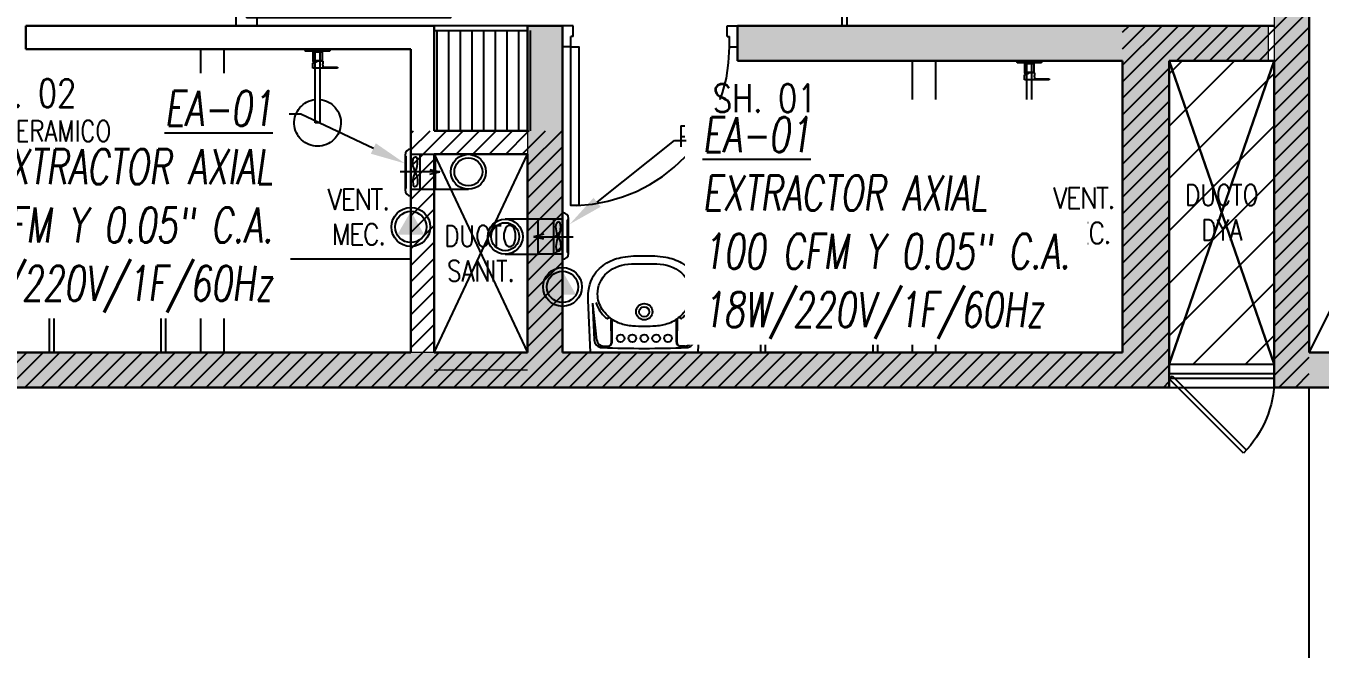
# Model space of a CAD drawing. Header units: millimetres. Extents: x 98 to 155, y -181 to 127.
# Drawn here: x 119.19 to 124.73, y -74.56 to -71.89 of the extents above; entities that cross this region are included whole.
import ezdxf
from ezdxf import colors
from ezdxf.entities.mleader import LeaderData, LeaderLine
from ezdxf.enums import TextEntityAlignment as Align
from ezdxf.math import Vec2, Vec3

# ---------------------------------------------------------------- set-up
doc = ezdxf.new("R2010")
doc.units = ezdxf.units.MM
doc.header["$LTSCALE"] = 15
for name, pattern in [('HIDDEN', [0.375, 0.25, -0.125]), ('HIDDEN2', [0.1875, 0.125, -0.0625]), ('X-REF_DP_Arquitectura$0$HIDDEN', [0.375, 0.25, -0.125])]:
    doc.linetypes.add(name, pattern=pattern)
doc.layers.get('0').update_dxf_attribs({"color": 250})
for name, color, linetype in [('A-LINEAS', 250, 'Continuous'), ('A-MOBILIARIO', 250, 'Continuous'), ('A-MURO BAJO', 250, 'Continuous'), ('A-PROYECCIONES INT.', 250, 'HIDDEN2'), ('A-SANITARIOS', 250, 'Continuous'), ('A-TEXTO-ACABADO PISO', 250, 'Continuous'), ('A_50_TextoAmbiente', 252, 'Continuous'), ('A_50_TextoIndicaciones', 250, 'Continuous'), ('A_50_Vigas', 250, 'X-REF_DP_Arquitectura$0$HIDDEN'), ('A_60_HatchEstructuras', 250, 'Continuous'), ('AREA MODIF', 250, 'Continuous'), ('DLP_MOBILIARIO FIJO', 250, 'Continuous'), ('L-06_EQ-FIN-CONT', 141, 'Continuous'), ('L3 Equipos y Ductos', 160, 'Continuous'), ('L4 Linea mediana', 191, 'Continuous'), ('L6 Linea fina', 141, 'Continuous'), ('MURO CF 60', 250, 'Continuous')]:
    doc.layers.add(name, color=color, linetype=linetype)
doc.layers.add('A-MUROS', color=252, linetype='Continuous', lineweight=30)
doc.layers.add('A_20_Estructuras', color=250, linetype='Continuous', lineweight=18)
doc.styles.add('JNV ING', font='romans.shx', dxfattribs={"width": 0.7, "oblique": 8, "height": 0.15})
doc.styles.add('ROMANS', font='romans.shx', dxfattribs={"width": 0.8})
pattern_1 = [(45, (128.667074, -24.63999), (-0.03535534, 0.03535534), [])]

# ---------------------------------------------------------------- blocks, each defined once
blk = doc.blocks.new('FUTURE 150')
at = {"layer": 'L3 Equipos y Ductos'}
for p, q in [((-0.104, -0.026), (-0.104, 0.174)), ((-0.1294, 0.1486), (-0.1294, -0.0006)), ((-0.104, 0.152), (0, 0.152)), ((0, 0.152), (0, 0.002)), ((-0.104, 0.002), (0, 0.002))]:
    blk.add_line(p, q, dxfattribs=at)
for centre, start, end in [((-0.104, 0.1486), 90, 180), ((-0.104, -0.0006), 180, 270)]:
    blk.add_arc(centre, 0.0254, start, end, dxfattribs=at)
at = {"layer": 'L4 Linea mediana'}
for p, q in [((-0.1294, 0.1448), (-0.1239, 0.1448)), ((-0.1239, 0.0052), (-0.1239, 0.1448)), ((-0.066, 0.152), (-0.066, 0.002)), ((-0.1294, 0.0052), (-0.1239, 0.0052))]:
    blk.add_line(p, q, dxfattribs=at)
at = {"layer": 'L6 Linea fina'}
for p, q in [((0.0199, 0.077), (-0.1499, 0.077)), ((-0.0231, 0.0872), (0.0199, 0.077)), ((-0.0231, 0.0668), (0.0199, 0.077))]:
    blk.add_line(p, q, dxfattribs=at)
for points in [[(-0.0857, 0.077), (-0.0921, 0.0934), (-0.0951, 0.1284), (-0.0911, 0.1379), (-0.0857, 0.1402)], [(-0.0857, 0.077), (-0.0794, 0.0934), (-0.0764, 0.1284), (-0.0804, 0.1379), (-0.0857, 0.1402)], [(-0.0857, 0.077), (-0.0921, 0.0606), (-0.0951, 0.0256), (-0.0911, 0.0161), (-0.0857, 0.0138)], [(-0.0857, 0.077), (-0.0794, 0.0606), (-0.0764, 0.0256), (-0.0804, 0.0161), (-0.0857, 0.0138)]]:
    blk.add_spline(points, degree=3, dxfattribs=at)
blk = doc.blocks.new('Trampa de humo')
at = {"layer": 'L3 Equipos y Ductos'}
blk.add_lwpolyline([(0.155, 0.15), (0.013, 0.15), (0.013, 0), (0.155, 0)], dxfattribs=at)
for radius in [0.075, 0.06]:
    blk.add_circle((0.155, 0.075), radius, dxfattribs=at)
blk = doc.blocks.new('FUTURE150 con trampa')
blk.add_blockref('Trampa de humo', (0.0927, 0.0279))
at = {"layer": 'L-06_EQ-FIN-CONT'}
blk.add_blockref('FUTURE 150', (0.1057, 0.0259), dxfattribs=at)
blk = doc.blocks.new('PTO ELECT')
at = {"layer": 'L4 Linea mediana', "ltscale": 1.5}
blk.add_circle((-0.6859, 0.0891), 0.0833, dxfattribs=at)
at = {"layer": 'L6 Linea fina', "ltscale": 1.5}
blk.add_circle((-0.6859, 0.0891), 0.0671, dxfattribs=at)
blk.add_solid([(-0.6278, 0.0555), (-0.744, 0.0555), (-0.6278, 0.0555), (-0.6859, 0.1562)], dxfattribs=at)
blk = doc.blocks.new('EF-P13')
at = {"layer": 'A_60_HatchEstructuras'}
h = blk.add_hatch(color=256, dxfattribs=at)
h.dxf.hatch_style = 1
h.paths.add_polyline_path([(24.55, -7.525), (22.7, -7.525), (22.7, -7.675), (24.55, -7.675)])
h.paths.add_polyline_path([(21.7, -2.775), (23.55, -2.775), (23.55, -2.625), (21.7, -2.625), (21.7, -0.475), (20.85, -0.475), (20.85, -0.625), (21.55, -0.625), (21.55, -6.325), (23.55, -6.325), (23.55, -6.175), (21.7, -6.175)])
h.paths.add_polyline_path([(25.5, -2.625), (25.35, -2.625), (25.35, -6.325), (25.5, -6.325)])
h = blk.add_hatch(color=256, dxfattribs=at)
h.dxf.hatch_style = 1
h.paths.add_polyline_path([(21.525, -4.775), (19.25, -4.775), (19.25, -4.925), (20.9, -4.925), (20.9, -6.175), (18.5, -6.175), (18.5, -4.775), (18.35, -4.775), (18.35, -6.175), (15.45, -6.175), (15.45, -4.775), (15.25, -4.775), (15.25, -6.175), (11.7, -6.175), (11.7, -6.325), (21.1, -6.325), (21.1, -4.925), (21.525, -4.925)])
h.paths.add_polyline_path([(21.7, -7.525), (11.7, -7.525), (11.7, -7.675), (15.25, -7.675), (15.25, -9.075), (15.45, -9.075), (15.45, -7.675), (18.8, -7.675), (18.8, -9.075), (18.95, -9.075), (18.95, -7.675), (21.5, -7.675), (21.5, -8.925), (19.7, -8.925), (19.7, -9.075), (21.7, -9.075)])
for points in [[(21.7, -6.175), (23.4, -2.775)], [(21.525, -4.925), (21.55, -4.925), (21.1, -6.225)]]:
    blk.add_lwpolyline(points)
at = {"elevation": 0}
blk.add_lwpolyline([(21.55, -6.225), (21.1, -4.925)], dxfattribs=at)
at = {"layer": 'A_20_Estructuras'}
for points in [[(21.7, -2.775), (23.55, -2.775), (23.55, -2.625), (21.7, -2.625), (21.7, -0.475), (20.85, -0.475), (20.85, -0.625), (21.55, -0.625), (21.55, -6.325), (23.55, -6.325), (23.55, -6.175), (21.7, -6.175)], [(21.525, -4.775), (19.25, -4.775), (19.25, -4.925), (20.9, -4.925), (20.9, -6.175), (18.5, -6.175), (18.5, -4.775), (18.35, -4.775), (18.35, -6.175), (15.45, -6.175), (15.45, -4.775), (15.25, -4.775), (15.25, -6.175), (11.7, -6.175), (11.7, -6.325), (21.1, -6.325), (21.1, -4.925), (21.525, -4.925)]]:
    blk.add_lwpolyline(points, close=True, dxfattribs=at)
at = {"layer": 'A_20_Estructuras', "linetype": 'HIDDEN', "ltscale": 0.5, "elevation": 0}
blk.add_lwpolyline([(18.35, -6.25), (17.95, -6.25)], dxfattribs=at)
at = {"layer": 'A_50_Vigas'}
blk.add_line((21.1, -6.225, 0), (21.55, -6.225, 0), dxfattribs=at)
at = {"layer": 'A_50_Vigas', "elevation": 0}
blk.add_lwpolyline([(17.95, -6.175), (17.95, -5.325), (18.35, -5.325)], dxfattribs=at)
at = {"layer": 'A_50_Vigas'}
blk.add_lwpolyline([(21.7, -7.525), (21.7, -6.325)], dxfattribs=at)
blk = doc.blocks.new('TEXTO DUCTOS PT')
at = {"layer": 'A_50_TextoIndicaciones', "char_height": 0.09, "width": 0.4157, "attachment_point": 5, "style": 'ROMANS'}
for s, insert in [('\\pxsm1,t16;DUCTO DYA', (21.325, -5.575, 0)), ('\\pxsm1,t16;DUCTO SANIT.', (18.15, -5.75, 0))]:
    blk.add_mtext(s, dxfattribs=dict(at, insert=insert))
blk = doc.blocks.new('*U145')
for p, q in [((0.01, 0.855), (0.01, 0.9)), ((0.1, 0.865), (0.1, 0.9)), ((0.055, 0.855), (0.01, 0.855)), ((0.1, 0.865), (0.055, 0.865)), ((0.055, 0.855), (0.055, 0.865)), ((0.055, 0.045), (0.01, 0.045)), ((0.01, 0.045), (0.01, 0)), ((0.055, 0.045), (0.055, 0.035)), ((0.1, 0.035), (0.055, 0.035)), ((0.1, 0.035), (0.1, 0))]:
    blk.add_line(p, q)
blk.add_lwpolyline([(0.93, 0.07), (0.93, 0.035), (0.1, 0.035), (0.1, 0.07)], close=True)
at = {"linetype": 'HIDDEN2'}
blk.add_arc((0.0995, 0.0339), 0.8311, 2.2301, 89.9672, dxfattribs=at)
blk = doc.blocks.new('ducha marsano')
at = {"linetype": 'HIDDEN2', "ltscale": 0.5, "extrusion": (-4.9425e-10, -7.91123e-10, -1)}
for p, q in [((-0.01, 0), (0.01, 0)), ((0.01, 0), (0.01, -0.3155)), ((-0.01, -0.3155), (-0.01, 0)), ((0.0225, -0.0515), (-0.0001, -0.0515)), ((0.0225, -0.0515), (0.0225, -0.0627)), ((-0.0205, -0.08), (-0.0205, -0.0601)), ((0.021, -0.0815), (-0.019, -0.0815)), ((-0.0155, -0.058), (-0.0157, -0.058)), ((0.025, -0.0815), (0.021, -0.0815)), ((0.0225, -0.0682), (0.0225, -0.077)), ((0.0225, -0.077), (0.025, -0.077)), ((0.025, -0.077), (0.0771, -0.077)), ((0.0771, -0.0815), (0.025, -0.0815)), ((0.0771, -0.077), (0.0816, -0.077)), ((0.0816, -0.0815), (0.0771, -0.0815)), ((0.0816, -0.077), (0.082, -0.077)), ((0.082, -0.0815), (0.0816, -0.0815)), ((0.082, -0.077), (0.084, -0.077)), ((0.084, -0.0815), (0.082, -0.0815)), ((0.0855, -0.0785), (0.0855, -0.08)), ((0.01, -0.3155), (-0.01, -0.3155))]:
    blk.add_line(p, q, dxfattribs=at)
for centre, radius, start, end in [((-0.0004, -0.0462), 0.02, 323.9581, 354.9298), ((0.0004, -0.0462), 0.02, 185.0702, 195.2705), ((0.019, -0.08), 0.0015, 270, 360), ((-0.084, -0.0785), 0.0015, 90, 180), ((-0.084, -0.08), 0.0015, 180, 270), ((0, -0.3155), 0.1, 95.7392, 84.2608)]:
    blk.add_arc(centre, radius, start, end, dxfattribs=at)
at = {"linetype": 'HIDDEN2', "ltscale": 0.5, "extrusion": (-4.94252e-10, -7.91124e-10, -1)}
blk.add_ellipse((0, -0.0515), major_axis=(-0.0225, -0.0095), ratio=0.001448, start_param=0.425436, end_param=1.567366, dxfattribs=at)
at = {"linetype": 'HIDDEN2', "ltscale": 0.5}
for points, degree in [([(-0.0305, 0), (0, 0), (0.0305, 0)], 2), ([(0.0305, 0), (0.0415, 0), (0.0525, 0)], 2), ([(0.0525, 0), (0.0525, -0.0038), (0.0525, -0.0075)], 2), ([(-0.0525, 0), (-0.0525, -0.0038), (-0.0525, -0.0075)], 2), ([(-0.0525, 0), (-0.0415, 0), (-0.0305, 0)], 2), ([(-0.0525, -0.0075), (-0.0525, -0.0075), (-0.0525, -0.0075)], 2), ([(0.0305, -0.008), (0, -0.008), (-0.0305, -0.008)], 2), ([(-0.0215, -0.008), (-0.0215, -0.0093), (-0.0215, -0.0105)], 2), ([(-0.021, -0.011), (-0.007, -0.011), (0.007, -0.011), (0.021, -0.011)], 3), ([(-0.02, -0.011), (-0.02, -0.0294), (-0.02, -0.0477)], 2), ([(-0.0197, -0.048), (0, -0.048), (0.0197, -0.048)], 2), ([(0.02, -0.011), (0.02, -0.0294), (0.02, -0.0477)], 2), ([(0.0215, -0.008), (0.0215, -0.0093), (0.0215, -0.0105)], 2)]:
    blk.add_open_spline(points, degree=degree, dxfattribs=at)
for points, weights in [([(-0.0525, -0.0075), (-0.0525, -0.0075), (-0.0525, -0.0075)], [1, 0.990847086912, 0.982266230892]), ([(-0.052, -0.008), (-0.0525, -0.008), (-0.0525, -0.0075)], [1, 0.707106781193, 1]), ([(-0.0215, -0.0105), (-0.0215, -0.011), (-0.021, -0.011)], [1, 0.70710678154, 1]), ([(-0.02, -0.0477), (-0.02, -0.048), (-0.0197, -0.048)], [1, 0.707106780138, 1]), ([(0.02, -0.0477), (0.02, -0.048), (0.0197, -0.048)], [1, 0.707106779703, 1]), ([(0.0211, -0.011), (0.0211, -0.011), (0.021, -0.011)], [1, 0.992411795776, 1]), ([(0.052, -0.008), (0.0521, -0.008), (0.0521, -0.008)], [1, 0.992411795771, 1])]:
    blk.add_rational_spline(points, weights, degree=2, dxfattribs=at)
for points, knots in [([(-0.0305, -0.008), (-0.0332, -0.008), (-0.0374, -0.008), (-0.0424, -0.008), (-0.0458, -0.008), (-0.0486, -0.008), (-0.0512, -0.008), (-0.052, -0.008), (-0.052, -0.008)], [0, 0, 0, 0, 8.104572, 12.495263, 16.885954, 21.276645, 25.667336, 33.771908, 33.771908, 33.771908, 33.771908]), ([(0.052, -0.008), (0.052, -0.008), (0.0512, -0.008), (0.0486, -0.008), (0.0458, -0.008), (0.0424, -0.008), (0.0374, -0.008), (0.0332, -0.008), (0.0305, -0.008)], [0, 0, 0, 0, 8.104572, 12.495263, 16.885954, 21.276645, 25.667336, 33.771908, 33.771908, 33.771908, 33.771908]), ([(0.0225, -0.0682), (0.0225, -0.0682), (0.0225, -0.0682), (0.0225, -0.0679), (0.0224, -0.0677), (0.0224, -0.0672), (0.0224, -0.0669), (0.0223, -0.0662), (0.0223, -0.0658), (0.0223, -0.0652), (0.0223, -0.0648), (0.0224, -0.0641), (0.0224, -0.0638), (0.0224, -0.0633), (0.0225, -0.0631), (0.0225, -0.0628), (0.0225, -0.0627), (0.0225, -0.0627)], [0.4148436, 0.4148436, 0.4148436, 0.4148436, 0.5185541, 0.5185541, 0.6222645, 0.6222645, 0.7259759, 0.7259759, 0.8296873, 0.8296873, 0.9333987, 0.9333987, 1.03711, 1.03711, 1.1408205, 1.1408205, 1.2445309, 1.2445309, 1.2445309, 1.2445309])]:
    blk.add_open_spline(points, degree=3, knots=knots, dxfattribs=at)
for points, weights, degree, knots in [([(0.0211, -0.011), (0.0211, -0.011), (0.0211, -0.011), (0.0211, -0.011), (0.0214, -0.0109), (0.0215, -0.0107), (0.0215, -0.0105)], [0.918641037743, 0.918640949346, 0.918640860949, 0.918640772552, 0.789223156395, 0.789223156395, 0.918640772552], 3, [0.1238988, 0.1238988, 0.1238988, 0.1238988, 0.1238993, 0.1238993, 0.1238993, 0.78603, 0.78603, 0.78603, 0.78603]), ([(0.0521, -0.008), (0.0521, -0.008), (0.0521, -0.008), (0.0525, -0.0079), (0.0525, -0.0075)], [0.918641037749, 0.918640905153, 0.918640772558, 0.724517853988, 0.918640772558], 2, [0.1238988, 0.1238988, 0.1238988, 0.1238993, 0.1238993, 0.7860311, 0.7860311, 0.7860311])]:
    blk.add_rational_spline(points, weights, degree=degree, knots=knots, dxfattribs=at)
blk = doc.blocks.new('*U146')
for p, q in [((0.01, 0.705), (0.01, 0.75)), ((0.1, 0.715), (0.1, 0.75)), ((0.055, 0.705), (0.01, 0.705)), ((0.1, 0.715), (0.055, 0.715)), ((0.055, 0.705), (0.055, 0.715)), ((0.055, 0.045), (0.01, 0.045)), ((0.01, 0.045), (0.01, 0)), ((0.055, 0.045), (0.055, 0.035)), ((0.1, 0.035), (0.055, 0.035)), ((0.1, 0.035), (0.1, 0))]:
    blk.add_line(p, q)
blk.add_lwpolyline([(0.78, 0.07), (0.78, 0.035), (0.1, 0.035), (0.1, 0.07)], close=True)
at = {"linetype": 'HIDDEN2'}
blk.add_arc((0.0996, 0.0341), 0.6809, 2.2301, 89.9672, dxfattribs=at)
blk = doc.blocks.new('SIFON JET_PLANTA')
at = {"extrusion": (-2.64698e-23, 6.61744e-24, -1)}
for p, q in [((-0.215, 0.2278, 0), (-0.2149, 0.2323, 0)), ((-0.215, 0.2234, 0), (-0.215, 0.2278, 0)), ((-0.215, 0.2181, 0), (-0.215, 0.2234, 0)), ((-0.2149, 0.2323, 0), (-0.2142, 0.2356, 0)), ((-0.2142, 0.2356, 0), (-0.2129, 0.239, 0)), ((-0.2129, 0.239, 0), (-0.211, 0.2419, 0)), ((-0.211, 0.2419, 0), (-0.2091, 0.2441, 0)), ((-0.2091, 0.2441, 0), (-0.2077, 0.2455, 0)), ((-0.2077, 0.2455, 0), (-0.2055, 0.247, 0)), ((-0.2055, 0.247, 0), (-0.2007, 0.2492, 0)), ((-0.2007, 0.2492, 0), (-0.195, 0.25, 0)), ((-0.195, 0.25, 0), (-0.195, 0.25, 0)), ((-0.195, 0.25, 0), (-0.1605, 0.25, 0)), ((-0.1605, 0.25, 0), (-0.0975, 0.25, 0)), ((-0.0975, 0.25, 0), (-0.0323, 0.25, 0)), ((-0.0323, 0.25, 0), (0, 0.25, 0)), ((0, 0.25, 0), (0, -0.25, 0)), ((-0.5693, 0.1629, 0), (-0.5517, 0.1703, 0)), ((-0.5517, 0.1703, 0), (-0.5465, 0.1722, 0)), ((-0.5465, 0.1722, 0), (-0.5385, 0.1749, 0)), ((-0.5385, 0.1749, 0), (-0.5346, 0.176, 0)), ((-0.5346, 0.176, 0), (-0.5265, 0.1784, 0)), ((-0.5265, 0.1784, 0), (-0.5216, 0.1797, 0)), ((-0.5216, 0.1797, 0), (-0.5148, 0.1813, 0)), ((-0.5148, 0.1813, 0), (-0.5079, 0.1829, 0)), ((-0.5079, 0.1829, 0), (-0.5016, 0.1842, 0)), ((-0.5016, 0.1842, 0), (-0.4865, 0.1867, 0)), ((-0.4865, 0.1867, 0), (-0.4763, 0.188, 0)), ((-0.4763, 0.188, 0), (-0.4726, 0.1884, 0)), ((-0.4726, 0.1884, 0), (-0.4636, 0.1892, 0)), ((-0.4636, 0.1892, 0), (-0.4549, 0.1897, 0)), ((-0.4549, 0.1897, 0), (-0.449, 0.1899, 0)), ((-0.449, 0.1899, 0), (-0.44, 0.19, 0)), ((-0.44, 0.19, 0), (-0.4322, 0.191, 0)), ((-0.4322, 0.191, 0), (-0.215, 0.2181, 0)), ((-0.6453, 0.108, 0), (-0.6386, 0.1152, 0)), ((-0.6386, 0.1152, 0), (-0.6326, 0.121, 0)), ((-0.6326, 0.121, 0), (-0.6299, 0.1235, 0)), ((-0.6299, 0.1235, 0), (-0.6251, 0.1276, 0)), ((-0.6251, 0.1276, 0), (-0.6206, 0.1314, 0)), ((-0.6206, 0.1314, 0), (-0.6168, 0.1344, 0)), ((-0.6168, 0.1344, 0), (-0.6106, 0.1389, 0)), ((-0.6106, 0.1389, 0), (-0.6061, 0.142, 0)), ((-0.6061, 0.142, 0), (-0.6, 0.1461, 0)), ((-0.6, 0.1461, 0), (-0.5963, 0.1484, 0)), ((-0.5963, 0.1484, 0), (-0.5908, 0.1517, 0)), ((-0.5908, 0.1517, 0), (-0.5862, 0.1543, 0)), ((-0.5862, 0.1543, 0), (-0.5794, 0.158, 0)), ((-0.5794, 0.158, 0), (-0.5693, 0.1629, 0)), ((-0.6793, 0.0547, 0), (-0.6779, 0.0582, 0)), ((-0.6779, 0.0582, 0), (-0.6745, 0.0655, 0)), ((-0.6745, 0.0655, 0), (-0.6722, 0.0699, 0)), ((-0.6745, 0.0655, 0), (-0.6745, 0.0655, 0)), ((-0.6722, 0.0699, 0), (-0.6705, 0.0728, 0)), ((-0.6705, 0.0728, 0), (-0.669, 0.0755, 0)), ((-0.669, 0.0755, 0), (-0.6672, 0.0785, 0)), ((-0.6672, 0.0785, 0), (-0.665, 0.082, 0)), ((-0.665, 0.082, 0), (-0.6634, 0.0845, 0)), ((-0.6634, 0.0845, 0), (-0.6611, 0.088, 0)), ((-0.6611, 0.088, 0), (-0.657, 0.0936, 0)), ((-0.657, 0.0936, 0), (-0.6534, 0.0984, 0)), ((-0.657, 0.0936, 0), (-0.657, 0.0936, 0)), ((-0.6534, 0.0984, 0), (-0.6503, 0.1023, 0)), ((-0.6534, 0.0984, 0), (-0.6534, 0.0984, 0)), ((-0.6503, 0.1023, 0), (-0.6453, 0.108, 0)), ((-0.69, 0, 0), (-0.6899, 0.0044, 0)), ((-0.6899, 0.0044, 0), (-0.6897, 0.0096, 0)), ((-0.6897, 0.0096, 0), (-0.6893, 0.014, 0)), ((-0.6893, 0.014, 0), (-0.6887, 0.0194, 0)), ((-0.6887, 0.0194, 0), (-0.6881, 0.0236, 0)), ((-0.6881, 0.0236, 0), (-0.6872, 0.0284, 0)), ((-0.6881, 0.0236, 0), (-0.6881, 0.0236, 0)), ((-0.6872, 0.0284, 0), (-0.6867, 0.031, 0)), ((-0.6867, 0.031, 0), (-0.6855, 0.0361, 0)), ((-0.6855, 0.0361, 0), (-0.6838, 0.0421, 0)), ((-0.6855, 0.0361, 0), (-0.6855, 0.0361, 0)), ((-0.6838, 0.0421, 0), (-0.6819, 0.048, 0)), ((-0.6838, 0.0421, 0), (-0.6838, 0.0421, 0)), ((-0.6819, 0.048, 0), (-0.6804, 0.0521, 0)), ((-0.6804, 0.0521, 0), (-0.6793, 0.0547, 0)), ((-0.6899, -0.0065, 0), (-0.69, 0, 0)), ((-0.6896, -0.0111, 0), (-0.6899, -0.0065, 0)), ((-0.6891, -0.0164, 0), (-0.6896, -0.0111, 0)), ((-0.6881, -0.0232, 0), (-0.6891, -0.0164, 0)), ((-0.6876, -0.0264, 0), (-0.6881, -0.0232, 0)), ((-0.687, -0.0296, 0), (-0.6876, -0.0264, 0)), ((-0.6864, -0.0321, 0), (-0.687, -0.0296, 0)), ((-0.6855, -0.0361, 0), (-0.6864, -0.0321, 0)), ((-0.6838, -0.0419, 0), (-0.6855, -0.0361, 0)), ((-0.6827, -0.0457, 0), (-0.6838, -0.0419, 0)), ((-0.6814, -0.0492, 0), (-0.6827, -0.0457, 0)), ((-0.6803, -0.0522, 0), (-0.6814, -0.0492, 0)), ((-0.6792, -0.0551, 0), (-0.6803, -0.0522, 0)), ((-0.6779, -0.0581, 0), (-0.6792, -0.0551, 0)), ((-0.677, -0.0602, 0), (-0.6779, -0.0581, 0)), ((-0.6751, -0.0642, 0), (-0.677, -0.0602, 0)), ((-0.6722, -0.0699, 0), (-0.6751, -0.0642, 0)), ((-0.6706, -0.0727, 0), (-0.6722, -0.0699, 0)), ((-0.6679, -0.0774, 0), (-0.6706, -0.0727, 0)), ((-0.6646, -0.0826, 0), (-0.6679, -0.0774, 0)), ((-0.6623, -0.0862, 0), (-0.6646, -0.0826, 0)), ((-0.6599, -0.0897, 0), (-0.6623, -0.0862, 0)), ((-0.6554, -0.0958, 0), (-0.6599, -0.0897, 0)), ((-0.6494, -0.1032, 0), (-0.6554, -0.0958, 0)), ((-0.6458, -0.1074, 0), (-0.6494, -0.1032, 0)), ((-0.64, -0.1137, 0), (-0.6458, -0.1074, 0)), ((-0.6379, -0.1158, 0), (-0.64, -0.1137, 0)), ((-0.6347, -0.119, 0), (-0.6379, -0.1158, 0)), ((-0.6335, -0.1201, 0), (-0.6347, -0.119, 0)), ((-0.6347, -0.119, 0), (-0.6347, -0.119, 0)), ((-0.6318, -0.1217, 0), (-0.6335, -0.1201, 0)), ((-0.6305, -0.123, 0), (-0.6318, -0.1217, 0)), ((-0.6318, -0.1217, 0), (-0.6318, -0.1217, 0)), ((-0.6288, -0.1244, 0), (-0.6305, -0.123, 0)), ((-0.6276, -0.1255, 0), (-0.6288, -0.1244, 0)), ((-0.6262, -0.1268, 0), (-0.6276, -0.1255, 0)), ((-0.6245, -0.1281, 0), (-0.6262, -0.1268, 0)), ((-0.6235, -0.1291, 0), (-0.6245, -0.1281, 0)), ((-0.6245, -0.1281, 0), (-0.6245, -0.1281, 0)), ((-0.6223, -0.13, 0), (-0.6235, -0.1291, 0)), ((-0.6215, -0.1307, 0), (-0.6223, -0.13, 0)), ((-0.6204, -0.1315, 0), (-0.6215, -0.1307, 0)), ((-0.6193, -0.1324, 0), (-0.6204, -0.1315, 0)), ((-0.6179, -0.1335, 0), (-0.6193, -0.1324, 0)), ((-0.6168, -0.1344, 0), (-0.6179, -0.1335, 0)), ((-0.6153, -0.1355, 0), (-0.6168, -0.1344, 0)), ((-0.6142, -0.1363, 0), (-0.6153, -0.1355, 0)), ((-0.612, -0.1379, 0), (-0.6142, -0.1363, 0)), ((-0.6086, -0.1403, 0), (-0.612, -0.1379, 0)), ((-0.607, -0.1415, 0), (-0.6086, -0.1403, 0)), ((-0.6058, -0.1422, 0), (-0.607, -0.1415, 0)), ((-0.6039, -0.1435, 0), (-0.6058, -0.1422, 0)), ((-0.602, -0.1448, 0), (-0.6039, -0.1435, 0)), ((-0.6004, -0.1458, 0), (-0.602, -0.1448, 0)), ((-0.5987, -0.1469, 0), (-0.6004, -0.1458, 0)), ((-0.5964, -0.1483, 0), (-0.5987, -0.1469, 0)), ((-0.595, -0.1492, 0), (-0.5964, -0.1483, 0)), ((-0.5936, -0.15, 0), (-0.595, -0.1492, 0)), ((-0.5918, -0.1511, 0), (-0.5936, -0.15, 0)), ((-0.5896, -0.1524, 0), (-0.5918, -0.1511, 0)), ((-0.5871, -0.1538, 0), (-0.5896, -0.1524, 0)), ((-0.5833, -0.1559, 0), (-0.5871, -0.1538, 0)), ((-0.5781, -0.1587, 0), (-0.5833, -0.1559, 0)), ((-0.5759, -0.1598, 0), (-0.5781, -0.1587, 0)), ((-0.5738, -0.1608, 0), (-0.5759, -0.1598, 0)), ((-0.5702, -0.1625, 0), (-0.5738, -0.1608, 0)), ((-0.5675, -0.1637, 0), (-0.5702, -0.1625, 0)), ((-0.5659, -0.1645, 0), (-0.5675, -0.1637, 0)), ((-0.5644, -0.1652, 0), (-0.5659, -0.1645, 0)), ((-0.5614, -0.1664, 0), (-0.5644, -0.1652, 0)), ((-0.5598, -0.1671, 0), (-0.5614, -0.1664, 0)), ((-0.5568, -0.1683, 0), (-0.5598, -0.1671, 0)), ((-0.5543, -0.1693, 0), (-0.5568, -0.1683, 0)), ((-0.551, -0.1706, 0), (-0.5543, -0.1693, 0)), ((-0.5491, -0.1713, 0), (-0.551, -0.1706, 0)), ((-0.5465, -0.1722, 0), (-0.5491, -0.1713, 0)), ((-0.5449, -0.1728, 0), (-0.5465, -0.1722, 0)), ((-0.5428, -0.1735, 0), (-0.5449, -0.1728, 0)), ((-0.5412, -0.174, 0), (-0.5428, -0.1735, 0)), ((-0.5385, -0.1749, 0), (-0.5412, -0.174, 0)), ((-0.5352, -0.1759, 0), (-0.5385, -0.1749, 0)), ((-0.5385, -0.1749, 0), (-0.5385, -0.1749, 0)), ((-0.5321, -0.1768, 0), (-0.5352, -0.1759, 0)), ((-0.5296, -0.1775, 0), (-0.5321, -0.1768, 0)), ((-0.5267, -0.1783, 0), (-0.5296, -0.1775, 0)), ((-0.5238, -0.1791, 0), (-0.5267, -0.1783, 0)), ((-0.5267, -0.1783, 0), (-0.5267, -0.1783, 0)), ((-0.5217, -0.1796, 0), (-0.5238, -0.1791, 0)), ((-0.5177, -0.1807, 0), (-0.5217, -0.1796, 0)), ((-0.5151, -0.1813, 0), (-0.5177, -0.1807, 0)), ((-0.5118, -0.1821, 0), (-0.5151, -0.1813, 0)), ((-0.5094, -0.1826, 0), (-0.5118, -0.1821, 0)), ((-0.5066, -0.1832, 0), (-0.5094, -0.1826, 0)), ((-0.5022, -0.184, 0), (-0.5066, -0.1832, 0)), ((-0.4974, -0.1849, 0), (-0.5022, -0.184, 0)), ((-0.495, -0.1854, 0), (-0.4974, -0.1849, 0)), ((-0.4974, -0.1849, 0), (-0.4974, -0.1849, 0)), ((-0.4936, -0.1856, 0), (-0.495, -0.1854, 0)), ((-0.4916, -0.1859, 0), (-0.4936, -0.1856, 0)), ((-0.4884, -0.1864, 0), (-0.4916, -0.1859, 0)), ((-0.4862, -0.1867, 0), (-0.4884, -0.1864, 0)), ((-0.4824, -0.1872, 0), (-0.4862, -0.1867, 0)), ((-0.4812, -0.1874, 0), (-0.4824, -0.1872, 0)), ((-0.4785, -0.1877, 0), (-0.4812, -0.1874, 0)), ((-0.4761, -0.188, 0), (-0.4785, -0.1877, 0)), ((-0.4735, -0.1883, 0), (-0.4761, -0.188, 0)), ((-0.4695, -0.1887, 0), (-0.4735, -0.1883, 0)), ((-0.4651, -0.189, 0), (-0.4695, -0.1887, 0)), ((-0.4639, -0.1891, 0), (-0.4651, -0.189, 0)), ((-0.4651, -0.189, 0), (-0.4651, -0.189, 0)), ((-0.4619, -0.1893, 0), (-0.4639, -0.1891, 0)), ((-0.4592, -0.1894, 0), (-0.4619, -0.1893, 0)), ((-0.4568, -0.1896, 0), (-0.4592, -0.1894, 0)), ((-0.455, -0.1897, 0), (-0.4568, -0.1896, 0)), ((-0.4518, -0.1898, 0), (-0.455, -0.1897, 0)), ((-0.449, -0.1899, 0), (-0.4518, -0.1898, 0)), ((-0.4467, -0.1899, 0), (-0.449, -0.1899, 0)), ((-0.4428, -0.19, 0), (-0.4467, -0.1899, 0)), ((-0.44, -0.19, 0), (-0.4428, -0.19, 0)), ((-0.215, -0.2181, 0), (-0.44, -0.19, 0)), ((-0.215, -0.227, 0), (-0.215, -0.2181, 0)), ((-0.215, -0.23, 0), (-0.215, -0.227, 0)), ((-0.2147, -0.2335, 0), (-0.215, -0.23, 0)), ((-0.2138, -0.2369, 0), (-0.2147, -0.2335, 0)), ((-0.2126, -0.2395, 0), (-0.2138, -0.2369, 0)), ((-0.2138, -0.2369, 0), (-0.2138, -0.2369, 0)), ((-0.2108, -0.2423, 0), (-0.2126, -0.2395, 0)), ((-0.2126, -0.2395, 0), (-0.2126, -0.2395, 0)), ((-0.2091, -0.2441, 0), (-0.2108, -0.2423, 0)), ((-0.2108, -0.2423, 0), (-0.2108, -0.2423, 0)), ((-0.2108, -0.2423, 0), (-0.2108, -0.2423, 0)), ((-0.209, -0.244, 0), (-0.2091, -0.2441, 0)), ((-0.2067, -0.2462, 0), (-0.209, -0.244, 0)), ((-0.209, -0.244, 0), (-0.209, -0.244, 0)), ((-0.2029, -0.2484, 0), (-0.2067, -0.2462, 0)), ((-0.2067, -0.2462, 0), (-0.2067, -0.2462, 0)), ((-0.1995, -0.2495, 0), (-0.2029, -0.2484, 0)), ((-0.2029, -0.2484, 0), (-0.2029, -0.2484, 0)), ((-0.195, -0.25, 0), (-0.1995, -0.2495, 0)), ((0, -0.25, 0), (-0.195, -0.25, 0))]:
    blk.add_line(p, q, dxfattribs=at)
for p, q in [((-0.215, -0.23, 0), (-0.215, 0.23, 0)), ((-0.2091, 0.2441, 0), (-0.1921, 0.2271, 0)), ((-0.195, 0.25, 0), (0, 0.25, 0)), ((-0.185, 0.23, 0), (0, 0.23, 0)), ((0, 0.25, 0), (0, -0.25, 0)), ((-0.215, 0.2181, 0), (-0.44, 0.19, 0)), ((-0.195, -0.22, 0), (-0.195, 0.22, 0)), ((-0.265, 0.0718, 0), (-0.265, 0.1028, 0)), ((-0.255, -0.0562, 0), (-0.255, 0.0562, 0)), ((-0.265, -0.1028, 0), (-0.265, -0.0718, 0)), ((-0.215, -0.2181, 0), (-0.44, -0.19, 0)), ((-0.2091, -0.2441, 0), (-0.1921, -0.2271, 0)), ((0, -0.25, 0), (-0.195, -0.25, 0)), ((0, -0.23, 0), (-0.185, -0.23, 0))]:
    blk.add_line(p, q)
at = {"elevation": 0}
for points in [[(-0.265, 0.1028, 0.0362), (-0.2844, 0.1202, 0.08725), (-0.3535, 0.1565, 0.077598), (-0.44, 0.17, 0.077598), (-0.5265, 0.1565, 0.08725), (-0.5956, 0.1202, 0.105601), (-0.6443, 0.0627, 0.12364), (-0.66, 0, 0.12364), (-0.6443, -0.0627, 0.105601), (-0.5956, -0.1202, 0.08725), (-0.5265, -0.1565, 0.077598), (-0.44, -0.17, 0.077598)], [(-0.255, 0.0562, 0.100268), (-0.2967, 0.1044, 0.08725), (-0.3596, 0.1374, 0.077598), (-0.44, 0.15, 0.077598), (-0.5204, 0.1374, 0.08725), (-0.5833, 0.1044, 0.105601), (-0.6266, 0.0532, 0.12364), (-0.64, 0, 0.12364), (-0.6266, -0.0532, 0.105601), (-0.5833, -0.1044, 0.08725), (-0.5204, -0.1374, 0.077598), (-0.44, -0.15, 0.077598)], [(-0.44, -0.15, 0.077598), (-0.3596, -0.1374, 0.08725), (-0.2967, -0.1044, 0.100268), (-0.255, -0.0562, 0.12364)], [(-0.44, -0.17, 0.077598), (-0.3535, -0.1565, 0.08725), (-0.2844, -0.1202, 0.0362), (-0.265, -0.1028, 0.12364)]]:
    blk.add_lwpolyline(points, format="xyb", dxfattribs=at)
for centre, radius, start, end in [((-0.195, 0.23, 0), 0.02, 90, 180), ((-0.185, 0.22, 0), 0.01, 90, 180), ((-0.4613, -0.0702, 0), 0.257, 107.4741, 127.2348), ((-0.44, -0.1379, 0), 0.3279, 90, 107.4741), ((-0.4939, -0.0273, 0), 0.203, 127.2348, 151.4088), ((-0.544, 0, 0), 0.146, 151.4088, 180), ((-0.544, 0, 0), 0.146, 180, 208.5912), ((-0.4939, 0.0273, 0), 0.203, 208.5912, 232.7652), ((-0.4613, 0.0702, 0), 0.257, 232.7652, 252.5259), ((-0.44, 0.1379, 0), 0.3279, 252.5259, 270), ((-0.185, -0.22, 0), 0.01, 180, 270), ((-0.195, -0.23, 0), 0.02, 180, 270)]:
    blk.add_arc(centre, radius, start, end)
blk = doc.blocks.new('BOWL-ITALGRIF_VARADERO_01')
for p, q in [((-0.2032, -0.1971), (-0.2208, -0.038)), ((0.2032, -0.1971), (0.2208, -0.038)), ((-0.1404, -0.2077), (-0.1424, -0.1083)), ((0.1404, -0.2077), (0.1424, -0.1083)), ((-0.1375, -0.205), (-0.1375, -0.1117)), ((0.1375, -0.205), (0.1375, -0.1117)), ((-0.1753, -0.222), (-0.1544, -0.222)), ((0.1753, -0.222), (0.1544, -0.222))]:
    blk.add_line(p, q)
for points in [[(-0.0917, 0.1589, -0.02989), (-0.0456, 0.1646, -0.007822), (0.0456, 0.1646, -0.02989), (0.0918, 0.1589, -0.091737), (0.1601, 0.1343, -0.112496), (0.2175, 0.0792, -0.147885), (0.2402, -0.0257), (0.23, -0.25), (-0.23, -0.25), (-0.2402, -0.0257, -0.147885), (-0.2175, 0.0792, -0.112496), (-0.1601, 0.1343, -0.091737)], [(-0.0496, -0.1363, -0.062677), (-0.1048, -0.1249, -0.110639), (-0.1576, -0.091, -0.120976), (-0.195, -0.0344, -0.061198), (-0.2, 0, -0.21707), (-0.1593, 0.092, -0.174983), (-0.0545, 0.1298, -0.010618), (0, 0.131, -0.010618), (0.0545, 0.1298, -0.174983), (0.1593, 0.092, -0.21707), (0.2, 0, -0.061198), (0.195, -0.0344, -0.120976), (0.1576, -0.091, -0.110639), (0.1048, -0.1249, -0.062677), (0.0496, -0.1363, -0.017583), (0, -0.138, -0.017583)]]:
    blk.add_lwpolyline(points, format="xyb", close=True)
for points in [[(-0.2216, -0.0381), (-0.2145, -0.1954, 0.390823), (-0.1807, -0.2288, 0.017524), (0.1807, -0.2288, 0.390823), (0.2145, -0.1954), (0.2216, -0.0381)], [(-0.2072, -0.035, 0.005), (-0.2064, -0.038, 0.121292), (-0.166, -0.0996, 0.007977), (-0.1624, -0.1031)], [(0.2072, -0.035, -0.005), (0.2064, -0.038, -0.121292), (0.166, -0.0996, -0.007977), (0.1624, -0.1031)]]:
    blk.add_lwpolyline(points, format="xyb")
for centre, radius in [((0, -0.075), 0.035), ((0, -0.075), 0.0215), ((-0.1015, -0.1885), 0.0165), ((-0.051, -0.1885), 0.0165), ((0, -0.1885), 0.0165), ((0.051, -0.1885), 0.0165), ((0.1015, -0.1885), 0.0165)]:
    blk.add_circle(centre, radius)
for centre, radius, start, end in [((-0.1583, -0.0987), 0.006, 226.6431, 46.6431), ((-0.1404, -0.1083), 0.002, 54.3619, 181.1374), ((-0.1355, -0.1117), 0.002, 56.7109, 180), ((0.1355, -0.1117), 0.002, 0, 123.2891), ((0.1404, -0.1083), 0.002, 358.8626, 125.6381), ((0.1583, -0.0987), 0.006, 133.3569, 313.3569), ((0.1048, -0.1249), 9.094947017729287e-16, 0, 217.6714), ((-0.1753, -0.194), 0.028, 186.3111, 270), ((-0.1545, -0.205), 0.017, 270, 0), ((-0.1544, -0.208), 0.014, 270, 1.1374), ((0.1545, -0.205), 0.017, 180, 270), ((0.1544, -0.208), 0.014, 178.8626, 270), ((0.1753, -0.194), 0.028, 270, 353.6889)]:
    blk.add_arc(centre, radius, start, end)
blk = doc.blocks.new('DPTO 75_D1')
at = {"layer": 'DLP_MOBILIARIO FIJO'}
h = blk.add_hatch(dxfattribs=at)
h.set_pattern_fill('_USER', color=256, scale=0.05, angle=270, pattern_type=0)
h.set_pattern_definition([(270, (7.200004, 1.15), (0.05, -9e-18), [])])
h.paths.add_polyline_path([(7.6, 1.1), (7.15, 1.1), (7.15, 1.53), (7.6, 1.53)])
at = {"layer": 'A-LINEAS'}
for p, q in [((7.15, 0.15, 0), (7.55, 1)), ((7.15, 1, 0), (7.55, 0.15, 0))]:
    blk.add_line(p, q, dxfattribs=at)
at = {"layer": 'A-MURO BAJO'}
for p, q in [((6.15, 0.15), (6.15, 1.45)), ((6.25, 0.15), (6.25, 1.45)), ((9.2, 0.15), (9.2, 1.4)), ((9.3, 0.15), (9.3, 1.4))]:
    blk.add_line(p, q, dxfattribs=at)
at = {"layer": 'A-MUROS'}
for p, q in [((7.15, 1.55), (5.4, 1.55)), ((5.4, 1.45), (5.4, 1.55)), ((7.15, 1.55), (7.15, 1.1)), ((7.55, 1.55), (7.55, 1.1)), ((7.7, 1.55), (7.55, 1.55)), ((7.7, 1.55), (7.7, 0.15)), ((8.45, 1.55), (8.45, 1.4)), ((5.4, 1.45), (7.05, 1.45)), ((7.05, 1.45), (7.05, 0.15)), ((8.45, 1.4), (10.1, 1.4)), ((10.1, 1.4), (10.1, 0.15)), ((10.3, 1.4), (10.3, 0)), ((7.55, 1.1), (7.15, 1.1)), ((7.15, 1), (7.15, 0.15)), ((7.15, 1), (7.55, 1)), ((7.55, 1), (7.55, 0.15)), ((7.05, 0.15), (4.65, 0.15)), ((7.15, 0.15), (7.55, 0.15)), ((10.1, 0.15), (7.7, 0.15)), ((10.3, 0), (0.9, 0))]:
    blk.add_line(p, q, dxfattribs=at)
at = {"layer": 'A-PROYECCIONES INT.'}
blk.add_line((7.05, 0.55), (4.65, 0.55), dxfattribs=at)
at = {"layer": 'DLP_MOBILIARIO FIJO', "elevation": 0}
for points in [[(8.9186, 1.55), (8.8986, 1.55), (8.8986, 2.13), (8.9186, 2.13)], [(7.15, 1.55), (7.15, 1.53), (7.55, 1.53), (7.55, 1.55)]]:
    blk.add_lwpolyline(points, close=True, dxfattribs=at)
at = {"layer": 'A-MOBILIARIO'}
blk.add_blockref('*U145', (6.29, 1.55), dxfattribs=at)
at = {"layer": 'A-MOBILIARIO', "rotation": 270}
blk.add_blockref('*U146', (7.7, 1.56, 0), dxfattribs=at)
at = {"layer": 'A-SANITARIOS', "extrusion": (-4.9425e-10, -7.91123e-10, -1), "xscale": -0.9999999999999912, "rotation": 359.9999992996426}
for p in [(-6.65, 1.45, 0), (-9.7, 1.4, 0)]:
    blk.add_blockref('ducha marsano', p, dxfattribs=at)
at = {"layer": 'A-SANITARIOS', "extrusion": (-4.49068e-08, -3.60286e-08, -1), "zscale": -1.000000000000017, "rotation": 270.0000013312232}
blk.add_blockref('SIFON JET_PLANTA', (-5.75, 0.15, 0), dxfattribs=at)
at = {"layer": 'A-SANITARIOS', "extrusion": (-4.49068e-08, 3.60286e-08, 1), "rotation": 270.000001331223}
blk.add_blockref('SIFON JET_PLANTA', (8.8, 0.15, 0), dxfattribs=at)
at = {"layer": 'A-SANITARIOS'}
blk.add_blockref('BOWL-ITALGRIF_VARADERO_01', (8.05, 0.4, 0), dxfattribs=at)
blk = doc.blocks.new('*U94')
at = {"linetype": 'HIDDEN', "ltscale": 0.2}
for p, q in [((0.3181, 0.3181), (0, 0)), ((0.0127, -0.0127), (0.3302, 0.3048)), ((0, 0), (0.0127, -0.0127))]:
    blk.add_line(p, q, dxfattribs=at)
blk.add_arc((0, 0), 0.4495, 0, 45, dxfattribs=at)
blk = doc.blocks.new('N.02')
at = {"layer": 'A-MUROS'}
for p, q in [((-3.8, -0.5, 0), (-3.8, -3.9, 0)), ((-3.8, -3.9, 0), (-2.1, -3.9, 0)), ((-3.95, -4.05, 0), (-3.8, -4.05, 0)), ((-3.95, -4.05, 0), (-1.95, -4.05, 0))]:
    blk.add_line(p, q, dxfattribs=at)
blk = doc.blocks.new('A$C420c8afe')
at = {"layer": 'L6 Linea fina'}
for name, p in [('FUTURE150 con trampa', (14.9484, 0.447, 0)), ('PTO ELECT', (15.6355, 0.2244)), ('PTO ELECT', (16.2855, -0.0324))]:
    blk.add_blockref(name, p, dxfattribs=at)
at = {"layer": 'L6 Linea fina', "rotation": 180}
blk.add_blockref('FUTURE150 con trampa', (15.6017, 0.3749), dxfattribs=at)
at = {"layer": 'L6 Linea fina'}
ml = blk.add_multileader_mtext('Standard', dxfattribs=at)
ml.set_content('{\\LEA-01}\\PEXTRACTOR AXIAL\\P100 CFM Y 0.05" C.A.\\P18W/220V/1F/60Hz', color=12, style='JNV ING')
ml.set_leader_properties(color=256, linetype='ByLayer', lineweight=-1)
ml.build(insert=Vec2(0, 0))
ml.multileader.update_dxf_attribs({"dogleg_length": 0.05, "arrow_head_size": 0.15})
ctx = ml.context
ctx.base_point, ctx.char_height, ctx.arrow_head_size, ctx.landing_gap_size, ctx.plane_origin = Vec3(12.5142, 0.7969, 0), 0.15, 0.15, 0.07, Vec3(14.9213, 0.1944, 0)
ctx.text_align_type = 2
notes = []
notes.append((ctx, [(0, (1, 1, 0), (14.4781, 0.7969, 0), (-1, 0), 0.05, [(0, [(14.9246, 0.5856, 0)], 0, [])])]))
ctx.mtext.insert, ctx.mtext.alignment, ctx.mtext.flow_direction = Vec3(14.3581, 0.8969, 0), 3, 5
ctx.mtext.has_bg_fill, ctx.mtext.bg_color, ctx.mtext.bg_scale_factor, ctx.mtext.bg_transparency, ctx.mtext.use_window_bg_color = 1, -1027028792, 1.5, 0, 1
ml = blk.add_multileader_mtext('Standard', dxfattribs=at)
ml.set_content('{\\LEA-01}\\PEXTRACTOR AXIAL\\P100 CFM Y 0.05" C.A.\\P18W/220V/1F/60Hz', color=12, style='JNV ING')
ml.set_leader_properties(color=256, linetype='ByLayer', lineweight=-1)
ml.build(insert=Vec2(0, 0))
ml.multileader.update_dxf_attribs({"dogleg_length": 0.05, "arrow_head_size": 0.15})
ctx = ml.context
ctx.base_point, ctx.char_height, ctx.arrow_head_size, ctx.landing_gap_size, ctx.plane_origin = Vec3(16.1297, 0.6847, 0), 0.15, 0.15, 0.07, Vec3(18.5368, 0.0821, 0)
notes.append((ctx, [(1, (1, 1, 0), (16.0797, 0.6847, 0), (1, 0), 0.05, [(0, [(15.6308, 0.3256, 0)], 0, [])])]))
ctx.mtext.insert, ctx.mtext.flow_direction = Vec3(16.1997, 0.7847, 0), 5
ctx.mtext.has_bg_fill, ctx.mtext.bg_color, ctx.mtext.bg_scale_factor, ctx.mtext.bg_transparency, ctx.mtext.use_window_bg_color = 1, -1027028792, 1.5, 0, 1
for ctx, leaders in notes:
    for number, flags, end, landing, length, lines in leaders:
        leader = LeaderData()
        leader.index, (leader.has_last_leader_line, leader.has_dogleg_vector, leader.attachment_direction) = number, flags
        leader.last_leader_point, leader.dogleg_vector, leader.dogleg_length = Vec3(end), Vec3(landing), length
        for number, points, colour, breaks in lines:
            line = LeaderLine()
            line.index, line.vertices, line.color, line.breaks = number, Vec3.list(points), colors.encode_raw_color(colour), breaks
            leader.lines.append(line)
        ctx.leaders.append(leader)

msp = doc.modelspace()

# ---------------------------------------------------------------- linework, layer by layer
at = {"layer": 'A-MUROS'}
msp.add_line((124.5371, -73.4397), (124.5371, -72.0397), dxfattribs=at)

# ---------------------------------------------------------------- block references
msp.add_blockref('EF-P13', (102.9871, -67.115))
at = {"layer": 'A_50_TextoIndicaciones'}
msp.add_blockref('TEXTO DUCTOS PT', (102.9871, -67.1147), dxfattribs=at)

# ---------------------------------------------------------------- texts
at = {"layer": 'A-TEXTO-ACABADO PISO', "char_height": 0.09, "attachment_point": 2, "style": 'ROMANS'}
for insert in [(119.1811, -72.2955), (122.353, -72.3174)]:
    msp.add_mtext_dynamic_manual_height_columns('PISO CERAMICO', width=1.20225, gutter_width=12.5, heights=[0], dxfattribs=dict(at, insert=insert))
at = {"layer": 'A_50_TextoAmbiente', "style": 'ROMANS', "width": 0.8}
for s, p in [('SH. 02', (119.1809, -72.2381)), ('SH. 01', (122.3529, -72.26))]:
    msp.add_text(s, height=0.12, dxfattribs=at).set_placement(p, align=Align.CENTER)

# ---------------------------------------------------------------- next in the draw order: block references
msp.add_blockref('DPTO 75_D1', (113.7871, -73.4397))

# ---------------------------------------------------------------- next in the draw order: hatches: boundary and pattern name
at = {"layer": 'MURO CF 60'}
h = msp.add_hatch(dxfattribs=at)
h.set_pattern_fill('_USER', color=256, scale=0.05, angle=45, pattern_type=0)
h.set_pattern_definition(pattern_1)
h.paths.add_polyline_path([(124.0871, -73.2897), (123.8871, -73.2897), (123.8871, -71.8897), (124.0871, -71.8897)])
h = msp.add_hatch(dxfattribs=at)
h.set_pattern_fill('_USER', color=256, scale=0.05, angle=45, pattern_type=0)
h.set_pattern_definition(pattern_1)
h.paths.add_polyline_path([(120.9371, -72.3397), (120.8371, -72.3397), (120.8371, -73.2897), (120.9371, -73.2897)])
h = msp.add_hatch(dxfattribs=at)
h.set_pattern_fill('_USER', color=256, scale=0.05, angle=45, pattern_type=0)
h.set_pattern_definition(pattern_1)
h.paths.add_polyline_path([(120.9371, -72.3397), (121.3371, -72.3397), (121.3371, -72.4397), (120.9371, -72.4397)])
h = msp.add_hatch(dxfattribs=at)
h.set_pattern_fill('_USER', color=256, scale=0.05, angle=45, pattern_type=0)
h.set_pattern_definition(pattern_1)
h.paths.add_polyline_path([(121.3371, -72.3397), (121.4871, -72.3397), (121.4871, -73.2897), (121.3371, -73.2897)])
h = msp.add_hatch(dxfattribs=at)
h.set_pattern_fill('_USER', color=256, scale=0.05, angle=45, pattern_type=0)
h.set_pattern_definition(pattern_1)
h.paths.add_polyline_path([(114.6871, -73.2897), (121.3871, -73.2897), (121.3871, -73.4397), (114.6871, -73.4397)])
h = msp.add_hatch(dxfattribs=at)
h.set_pattern_fill('_USER', color=256, scale=0.05, angle=45, pattern_type=0)
h.set_pattern_definition(pattern_1)
h.paths.add_polyline_path([(121.3871, -73.2897), (124.0871, -73.2897), (124.0871, -73.4397), (121.3871, -73.4397)])

# ---------------------------------------------------------------- next in the draw order: linework, layer by layer
at = {"layer": 'A-LINEAS'}
for p, q in [((124.0871, -72.0397), (124.5371, -73.3397, 0)), ((124.0871, -73.3397), (124.5371, -72.0397, 0))]:
    msp.add_line(p, q, dxfattribs=at)
at = {"layer": 'A-MOBILIARIO'}
for p, q in [((124.0871, -73.3797), (124.5371, -73.3797, 0)), ((124.0871, -73.3997), (124.5371, -73.3997, 0))]:
    msp.add_line(p, q, dxfattribs=at)
at = {"layer": 'A-MURO BAJO'}
for p, q in [((124.0871, -73.3397), (124.5371, -73.3397, 0)), ((124.0871, -73.4397), (124.5371, -73.4397, 0))]:
    msp.add_line(p, q, dxfattribs=at)
at = {"layer": 'A-MUROS'}
msp.add_line((124.5371, -72.0397), (124.0871, -72.0397), dxfattribs=at)

# ---------------------------------------------------------------- next in the draw order: block references
at = {"layer": 'A-PROYECCIONES INT.', "ltscale": 0.25, "xscale": -1, "rotation": 180}
msp.add_blockref('*U94', (124.0871, -73.4024), dxfattribs=at)

# ---------------------------------------------------------------- next in the draw order: texts
at = {"layer": 'A_50_TextoIndicaciones', "char_height": 0.09, "width": 0.4157, "attachment_point": 5, "style": 'ROMANS'}
for insert in [(120.6121, -72.7073), (123.721, -72.7023)]:
    msp.add_mtext('\\pxsm1,qc,t16;{\\W0.9;\\T0.9;VENT. MEC.}', dxfattribs=dict(at, insert=insert))

# ---------------------------------------------------------------- next in the draw order: block references
msp.add_blockref('N.02', (128.4871, -69.3897, 0))

# ---------------------------------------------------------------- next in the draw order: hatches: boundary and pattern name
at = {"layer": 'AREA MODIF'}
h = msp.add_hatch(dxfattribs=at)
h.set_pattern_fill('ANSI31', color=256, scale=0.05)
h.set_pattern_definition([(45, (101.63707, -28.76471), (-0.1122532, 0.1122532), [])])
h.paths.add_polyline_path([(124.0871, -72.0397), (124.5371, -72.0397), (124.5371, -73.3397), (124.0871, -73.3397)])
at = {"layer": 'MURO CF 60'}
h = msp.add_hatch(dxfattribs=at)
h.set_pattern_fill('_USER', color=256, scale=0.05, angle=45, pattern_type=0)
h.set_pattern_definition(pattern_1)
h.paths.add_polyline_path([(124.5371, -69.7397), (124.6871, -69.7397), (124.6871, -73.4397), (124.5371, -73.4397)])
h = msp.add_hatch(dxfattribs=at)
h.set_pattern_fill('_USER', color=256, scale=0.05, angle=45, pattern_type=0)
h.set_pattern_definition(pattern_1)
h.paths.add_polyline_path([(124.0871, -71.8897), (124.5371, -71.8897), (124.5371, -72.0397), (124.0871, -72.0397)])

# ---------------------------------------------------------------- next in the draw order: linework, layer by layer
at = {"layer": 'A-MUROS'}
msp.add_lwpolyline([(122.2371, -71.8897), (124.5371, -71.8897)], dxfattribs=at)

# ---------------------------------------------------------------- next in the draw order: block references
at = {"layer": 'L3 Equipos y Ductos'}
msp.add_blockref('A$C420c8afe', (105.8871, -73.065), dxfattribs=at)

doc.saveas('drawing.dxf')
